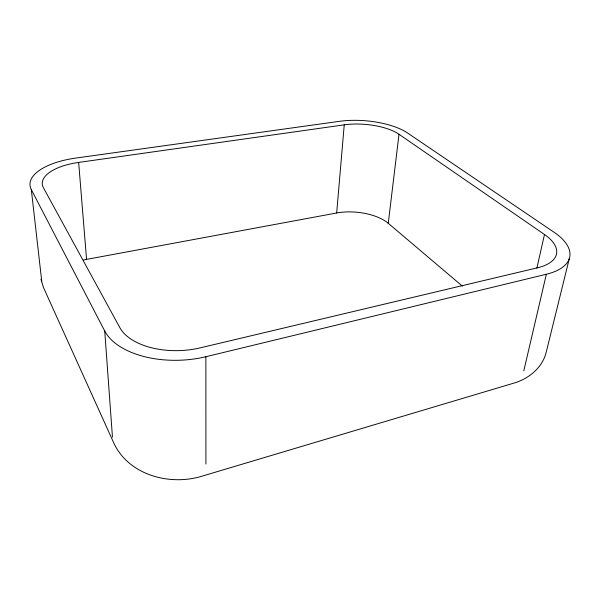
<?xml version="1.0" encoding="UTF-8"?>
<svg xmlns="http://www.w3.org/2000/svg" width="600" height="600" viewBox="0 0 600 600"><rect width="100%" height="100%" fill="white"/><g stroke="black" fill="none" stroke-linecap="round" stroke-linejoin="round"><path stroke-width="0.9" d="M83.317 260.07A44.843 22.987 -4.2 0 1 86.565 259.395L336.675 212.985L344.243 124.837A41.213 15.81 4.9 0 1 399 134.265L544.485 234.502A52.455 23.782 10 0 1 537.592 267.772L200.085 347.895A60.705 33.825 -1.6 0 1 119.887 327.705L43.425 187.778A47.94 20.168 -2.6 0 1 78.653 162.42L344.243 124.837M462.353 286.118L388.26 223.29L399 134.265M536.888 268.118L544.485 234.502M523.793 370.868L546.352 274.252A65.61 29.767 10.1 0 0 554.213 232.365L407.528 132.983A51.54 19.785 4.9 0 0 339.487 121.32L75.81 158.07A59.963 25.237 -2.6 0 0 31.312 189.6L41.76 281.423M569.303 258.608L545.947 353.317C541.702 368.347 528.398 378.87 513.84 383.13L202.26 476.1C170.407 486.06 129.428 475.507 114.15 443.775L43.432 287.423L40.943 279.21M31.312 189.6L104.738 331.035A75.953 42.367 -1.6 0 0 205.868 356.73L546.352 274.252M78.653 162.42L86.565 259.395M104.738 331.035L112.455 437.107M205.868 356.73L205.92 464.062M336.675 212.985A38.865 18.308 5.4 0 1 388.26 223.29"/></g></svg>
